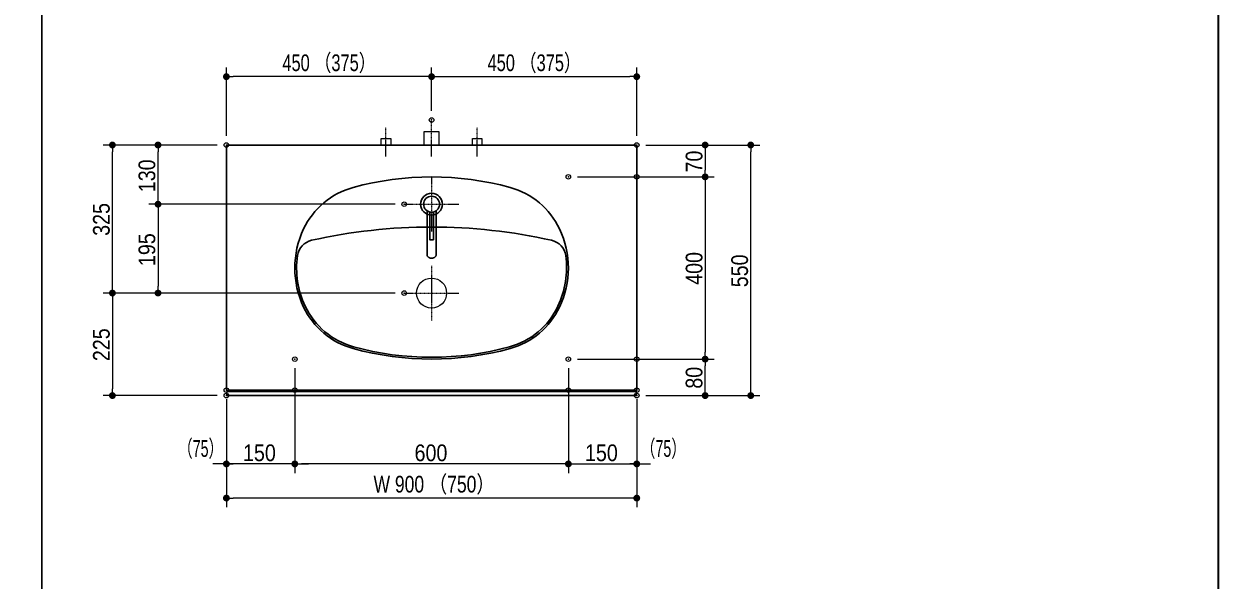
# Model space of a CAD drawing. Units: millimetres, scale not verified. Extents: x -6062 to 6062, y -3045 to 3045.
# Drawn here: x -407 to 2212, y -775 to 446 of the extents above; entities that cross this region are included whole.
import ezdxf
from ezdxf.enums import TextEntityAlignment as Align

# ---------------------------------------------------------------- set-up
doc = ezdxf.new("R2010")
doc.units = ezdxf.units.MM
doc.header["$LTSCALE"] = 20
doc.header["$PDMODE"] = 32
doc.header["$PDSIZE"] = 10
doc.linetypes.add('USER2', pattern=[2.91, 1.76, -0.4, 0.35, -0.4])
for name, color, linetype, lineweight in [('0-0_5ボウル・キャビネット', 7, 'Continuous', 15), ('0-2_4給排水', 7, 'Continuous', 30), ('0-3_1図面枠', 7, 'Continuous', 20), ('0-4_2寸法-2', 7, 'Continuous', 15), ('0-5_0', 7, 'Continuous', 25), ('0-7_2寸法-1', 7, 'Continuous', 15)]:
    doc.layers.add(name, color=color, linetype=linetype, lineweight=lineweight)
doc.layers.add('0-6_Defpoints', color=7, linetype='Continuous')
doc.styles.add('ＭＳ Ｐゴシック', font='')
doc.styles.get('ＭＳ Ｐゴシック').set_extended_font_data('MS PGothic')

# ---------------------------------------------------------------- blocks, each defined once
blk = doc.blocks.new('グループ-23')
at = {"layer": '0-3_1図面枠', "lineweight": 35}
blk.add_lwpolyline([(-80000, 55400), (80000, 55400), (80000, -55400), (-80000, -55400)], close=True, dxfattribs=at)
blk = doc.blocks.new('図面枠')
at = {"layer": '0-3_1図面枠'}
blk.add_blockref('グループ-23', (0, 0), dxfattribs=at)
blk = doc.blocks.new('グループ-33')
at = {"layer": '0-3_1図面枠', "lineweight": 30}
blk.add_line((28400, 41000), (28400, -48600), dxfattribs=at)
blk = doc.blocks.new('_Dot')
at = {"layer": '0-5_0'}
blk.add_line((-10, 0), (-20, 0), dxfattribs=at)
for points in [[(0, 0), (-10, 0), (-9.92, 1.25)], [(0, 0), (-9.92, -1.25), (-10, 0)], [(0, 0), (-9.92, 1.25), (-9.69, 2.49)], [(0, 0), (-9.69, -2.49), (-9.92, -1.25)], [(0, 0), (-9.69, 2.49), (-9.3, 3.68)], [(0, 0), (-9.3, -3.68), (-9.69, -2.49)], [(0, 0), (-9.3, 3.68), (-8.76, 4.82)], [(0, 0), (-8.76, -4.82), (-9.3, -3.68)], [(0, 0), (-8.76, 4.82), (-8.09, 5.88)], [(0, 0), (-8.09, -5.88), (-8.76, -4.82)], [(0, 0), (-8.09, 5.88), (-7.29, 6.85)], [(0, 0), (-7.29, -6.85), (-8.09, -5.88)], [(0, 0), (-7.29, 6.85), (-6.37, 7.71)], [(0, 0), (-6.37, -7.71), (-7.29, -6.85)], [(0, 0), (-6.37, 7.71), (-5.36, 8.44)], [(0, 0), (-5.36, -8.44), (-6.37, -7.71)], [(0, 0), (-5.36, 8.44), (-4.26, 9.05)], [(0, 0), (-4.26, -9.05), (-5.36, -8.44)], [(0, 0), (-4.26, 9.05), (-3.09, 9.51)], [(0, 0), (-3.09, -9.51), (-4.26, -9.05)], [(0, 0), (-3.09, 9.51), (-1.87, 9.82)], [(0, 0), (-1.87, -9.82), (-3.09, -9.51)], [(0, 0), (-1.87, 9.82), (-0.63, 9.98)], [(0, 0), (-0.63, -9.98), (-1.87, -9.82)], [(0, 0), (-0.63, 9.98), (0.63, 9.98)], [(0, 0), (0.63, -9.98), (-0.63, -9.98)], [(0, 0), (0.63, 9.98), (1.87, 9.82)], [(0, 0), (1.87, 9.82), (3.09, 9.51)], [(0, 0), (3.09, 9.51), (4.26, 9.05)], [(0, 0), (4.26, 9.05), (5.36, 8.44)], [(0, 0), (5.36, 8.44), (6.37, 7.71)], [(0, 0), (6.37, 7.71), (7.29, 6.85)], [(0, 0), (7.29, 6.85), (8.09, 5.88)], [(0, 0), (8.09, 5.88), (8.76, 4.82)], [(0, 0), (8.76, 4.82), (9.3, 3.68)], [(0, 0), (9.3, 3.68), (9.69, 2.49)], [(0, 0), (9.69, 2.49), (9.92, 1.25)], [(0, 0), (9.92, 1.25), (10, 0)], [(0, 0), (1.87, -9.82), (0.63, -9.98)], [(0, 0), (3.09, -9.51), (1.87, -9.82)], [(0, 0), (4.26, -9.05), (3.09, -9.51)], [(0, 0), (5.36, -8.44), (4.26, -9.05)], [(0, 0), (6.37, -7.71), (5.36, -8.44)], [(0, 0), (7.29, -6.85), (6.37, -7.71)], [(0, 0), (8.09, -5.88), (7.29, -6.85)], [(0, 0), (8.76, -4.82), (8.09, -5.88)], [(0, 0), (9.3, -3.68), (8.76, -4.82)], [(0, 0), (9.69, -2.49), (9.3, -3.68)], [(0, 0), (9.92, -1.25), (9.69, -2.49)], [(0, 0), (10, 0), (9.92, -1.25)]]:
    blk.add_solid(points, dxfattribs=at)
blk = doc.blocks.new('グループ-58')
at = {"layer": '0-2_4給排水', "linetype": 'USER2', "lineweight": 15}
blk.add_line((45500, 3100), (45500, 4700), dxfattribs=at)
at = {"layer": '0-2_4給排水', "lineweight": 15}
blk.add_lwpolyline([(45180, 3600), (45180, 4200), (45820, 4200), (45820, 3600)], dxfattribs=at)
blk = doc.blocks.new('止水栓_平面_W100')
at = {"layer": '0-2_4給排水', "linetype": 'USER2', "lineweight": 15}
for p, q in [((-2000, -500), (-2000, 780)), ((2000, -500), (2000, 780))]:
    blk.add_line(p, q, dxfattribs=at)
at = {"layer": '0-2_4給排水', "lineweight": 15}
for points in [[(-2210, 0), (-2210, 280), (-1790, 280), (-1790, 0)], [(1790, 0), (1790, 280), (2210, 280), (2210, 0)]]:
    blk.add_lwpolyline(points, dxfattribs=at)
blk = doc.blocks.new('グループ-60')
at = {"layer": '0-0_5ボウル・キャビネット', "linetype": 'USER2'}
for p, q in [((45500, -1700), (45500, -4100)), ((44300, -2900), (46700, -2900))]:
    blk.add_line(p, q, dxfattribs=at)
at = {"layer": '0-0_5ボウル・キャビネット'}
blk.add_circle((45500, -2900), 660, dxfattribs=at)
blk = doc.blocks.new('グループ-62')
at = {"layer": '0-2_4給排水', "linetype": 'USER2', "lineweight": 15}
for p, q in [((45500, 2200), (45500, -200)), ((44300, 1000), (46700, 1000))]:
    blk.add_line(p, q, dxfattribs=at)
at = {"layer": '0-2_4給排水'}
for points in [[(45300, 712.8), (45300, -1217.1), (45300.8, -1230.8), (45303.3, -1245), (45307.7, -1259.2), (45314, -1273.5), (45322.3, -1287.4), (45332.6, -1300.9), (45344.7, -1313.6), (45358.6, -1325.4), (45373.9, -1336), (45390.6, -1345.3), (45408.1, -1353.2), (45426.4, -1359.5), (45445, -1364.4), (45463.6, -1367.7), (45482, -1369.7), (45500, -1370.3), (45518, -1369.7), (45536.4, -1367.7), (45555, -1364.4), (45573.6, -1359.5), (45591.9, -1353.2), (45609.4, -1345.3), (45626.1, -1336), (45641.4, -1325.4), (45655.3, -1313.6), (45667.4, -1300.9), (45677.7, -1287.4), (45686, -1273.5), (45692.3, -1259.2), (45696.7, -1245), (45699.2, -1230.8), (45700, -1217.1), (45700, 712.8)], [(45420, 659.3), (45420, -560), (45580, -560), (45580, 659.3)]]:
    blk.add_lwpolyline(points, dxfattribs=at)
for radius in [480, 350]:
    blk.add_circle((45500, 1000), radius, dxfattribs=at)
blk = doc.blocks.new('グループ-79')
at = {"layer": '0-0_5ボウル・キャビネット', "lineweight": 30}
for centre, radius, start, end in [((45500, -10800), 13000, 74.64533, 105.35467), ((42958, -1542.7), 3400, 105.35467, 154.60331), ((48042, -1542.7), 3400, 25.39669, 74.64533), ((45500, -24000), 24000, 77.32755, 102.67245), ((43500, -1800), 4000, 154.60331, 205.39669), ((47500, -1800), 4000, 334.60331, 25.39669), ((40410.5, -1365.1), 800, 102.67245, 171.98829), ((50589.5, -1365.1), 800, 8.01171, 77.32755), ((43500, -1800), 3920, 171.98829, 205.39669), ((47500, -1800), 3920, 334.60331, 8.01171), ((42958, -2057.3), 3400, 205.39669, 254.64533), ((42958, -2057.3), 3320, 205.39669, 254.64533), ((48042, -2057.3), 3320, 285.35467, 334.60331), ((48042, -2057.3), 3400, 285.35467, 334.60331), ((45500, 7200), 13000, 254.64533, 285.35467), ((45500, 7200), 12920, 254.64533, 285.35467)]:
    blk.add_arc(centre, radius, start, end, dxfattribs=at)

msp = doc.modelspace()

# ---------------------------------------------------------------- linework, layer by layer
at = {"layer": '0-0_5ボウル・キャビネット', "lineweight": 30}
for points in [[(37.5, 180), (937.5, 180), (937.5, -358), (37.5, -358)], [(38.5, -361), (936.5, -361), (936.5, -370), (38.5, -370)]]:
    msp.add_lwpolyline(points, close=True, dxfattribs=at)
at = {"layer": '0-4_2寸法-2'}
for p, q in [((37.5, -378), (37.5, -540)), ((187.5, -378), (187.5, -540)), ((787.5, -378), (787.5, -540)), ((937.5, -378), (937.5, -540)), ((22.49, -520), (7.49, -520)), ((187.5, -520), (37.5, -520)), ((202.51, -520), (217.51, -520)), ((772.49, -520), (757.49, -520)), ((787.5, -520), (937.5, -520)), ((952.51, -520), (967.51, -520))]:
    msp.add_line(p, q, dxfattribs=at)
at = {"layer": '0-6_Defpoints'}
for p in [(37.5, 330), (937.5, 330), (487.5, 235), (-212.5, 180), (-112.5, 180), (-112.5, 180), (37.5, 180), (937.5, 180), (937.5, 180), (1087.5, 180), (1187.5, 180), (787.5, 110), (937.5, 110), (1087.5, 110), (427.5, 50), (-112.5, -145), (427.5, -145), (187.5, -290), (787.5, -290), (937.5, -290), (1087.5, -290), (1087.5, -290), (-212.5, -370), (37.5, -358), (37.5, -370), (187.5, -358), (787.5, -358), (937.5, -358), (937.5, -370), (1087.5, -370), (37.5, -520), (37.5, -520), (187.5, -520), (937.5, -520), (937.5, -520), (37.5, -595)]:
    msp.add_point(p, dxfattribs=at)
at = {"layer": '0-7_2寸法-1'}
for p, q in [((37.5, 200), (37.5, 350)), ((487.5, 255), (487.5, 350)), ((487.5, 255), (487.5, 350)), ((937.5, 200), (937.5, 350)), ((472.49, 330), (52.51, 330)), ((502.51, 330), (922.49, 330)), ((-132.5, 180), (-232.5, 180)), ((-212.5, -129.99), (-212.5, 164.99)), ((17.5, 180), (-132.5, 180)), ((-112.5, 65.01), (-112.5, 164.99)), ((957.5, 180), (1107.5, 180)), ((1087.5, 164.99), (1087.5, 125.01)), ((1107.5, 180), (1207.5, 180)), ((1187.5, -354.99), (1187.5, 164.99)), ((807.5, 110), (1107.5, 110)), ((957.5, 110), (1107.5, 110)), ((1087.5, 94.99), (1087.5, -274.99)), ((407.5, 50), (-132.5, 50)), ((407.5, 50), (-132.5, 50)), ((-112.5, 34.99), (-112.5, -129.99)), ((-132.5, -145), (-232.5, -145)), ((-132.5, -145), (-232.5, -145)), ((407.5, -145), (-132.5, -145)), ((-212.5, -160.01), (-212.5, -354.99)), ((187.5, -310), (187.5, -540)), ((787.5, -310), (787.5, -540)), ((807.5, -290), (1107.5, -290)), ((957.5, -290), (1107.5, -290)), ((1087.5, -354.99), (1087.5, -305.01)), ((17.5, -370), (-232.5, -370)), ((37.5, -378), (37.5, -540)), ((187.5, -378), (187.5, -540)), ((787.5, -378), (787.5, -540)), ((937.5, -378), (937.5, -540)), ((957.5, -370), (1107.5, -370)), ((1107.5, -370), (1207.5, -370)), ((172.49, -520), (52.51, -520)), ((772.49, -520), (202.51, -520)), ((802.51, -520), (922.49, -520)), ((37.5, -540), (37.5, -615)), ((937.5, -540), (937.5, -615)), ((922.49, -595), (52.51, -595))]:
    msp.add_line(p, q, dxfattribs=at)

# ---------------------------------------------------------------- block references
at = {"layer": '0-0_5ボウル・キャビネット', "xscale": 0.05, "yscale": 0.05}
for name in ['グループ-79', 'グループ-60']:
    msp.add_blockref(name, (-1787.5, 0), dxfattribs=at)
at = {"layer": '0-2_4給排水', "xscale": 0.05, "yscale": 0.05}
for name, p in [('止水栓_平面_W100', (487.5, 180)), ('グループ-58', (-1787.5, 0)), ('グループ-62', (-1787.5, 0))]:
    msp.add_blockref(name, p, dxfattribs=at)
at = {"layer": '0-3_1図面枠', "xscale": 0.05, "yscale": 0.05}
for name in ['図面枠', 'グループ-33']:
    msp.add_blockref(name, (-1787.5, 0), dxfattribs=at)
at = {"layer": '0-4_2寸法-2', "xscale": 0.7503418, "yscale": 0.7503418}
for p in [(37.5, -520), (787.5, -520)]:
    msp.add_blockref('_Dot', p, dxfattribs=at)
at = {"layer": '0-4_2寸法-2', "xscale": 0.7503418, "yscale": 0.7503418, "rotation": 180}
for p in [(187.5, -520), (937.5, -520)]:
    msp.add_blockref('_Dot', p, dxfattribs=at)
at = {"layer": '0-7_2寸法-1', "xscale": 0.7503418, "yscale": 0.7503418}
for p, rotation in [((37.5, 330), 180), ((487.5, 330), 180), ((-212.5, 180), 90), ((-112.5, 180), 90), ((1087.5, 180), 90), ((1187.5, 180), 90), ((1087.5, 110), 270), ((1087.5, 110), 90), ((-112.5, 50), 270), ((-112.5, 50), 90), ((-212.5, -145), 270), ((-112.5, -145), 270), ((-212.5, -145), 90), ((1087.5, -290), 270), ((1087.5, -290), 90), ((-212.5, -370), 270), ((1087.5, -370), 270), ((1187.5, -370), 270), ((37.5, -520), 180), ((187.5, -520), 180), ((787.5, -520), 180), ((37.5, -595), 180)]:
    msp.add_blockref('_Dot', p, dxfattribs=dict(at, rotation=rotation))
for p in [(487.5, 330), (937.5, 330), (187.5, -520), (787.5, -520), (937.5, -520), (937.5, -595)]:
    msp.add_blockref('_Dot', p, dxfattribs=at)

# ---------------------------------------------------------------- texts
at = {"layer": '0-4_2寸法-2', "style": 'ＭＳ Ｐゴシック', "width": 0.65}
for p in [(-68.93, -515.51), (945.95, -515.51)]:
    msp.add_text('（75）', height=36.69, dxfattribs=at).set_placement(p, align=Align.BOTTOM_LEFT)
at = {"layer": '0-7_2寸法-1', "style": 'ＭＳ Ｐゴシック'}
for s, width, p in [('450 （375）', 0.75, (160.29, 331.19)), ('450 （375）', 0.75, (610.29, 331.19)), ('150', 0.9, (73.89, -524.96)), ('600', 0.9, (450.12, -524.96)), ('150', 0.9, (823.89, -524.96)), ('W 900 （750）', 0.8, (360.23, -593.81))]:
    msp.add_text(s, height=36.66, dxfattribs=dict(at, width=width)).set_placement(p, align=Align.BOTTOM_LEFT)
at = {"layer": '0-7_2寸法-1', "style": 'ＭＳ Ｐゴシック', "width": 0.9}
for s, p in [('70', (1092.46, 119.63)), ('130', (-107.54, 76.39)), ('325', (-207.44, -19.39)), ('195', (-107.54, -85.72)), ('400', (1092.46, -126.89)), ('550', (1192.46, -132.28)), ('225', (-207.44, -294.39)), ('80', (1092.46, -354.88))]:
    msp.add_text(s, height=36.66, rotation=90, dxfattribs=at).set_placement(p, align=Align.BOTTOM_LEFT)

doc.saveas('drawing.dxf')
